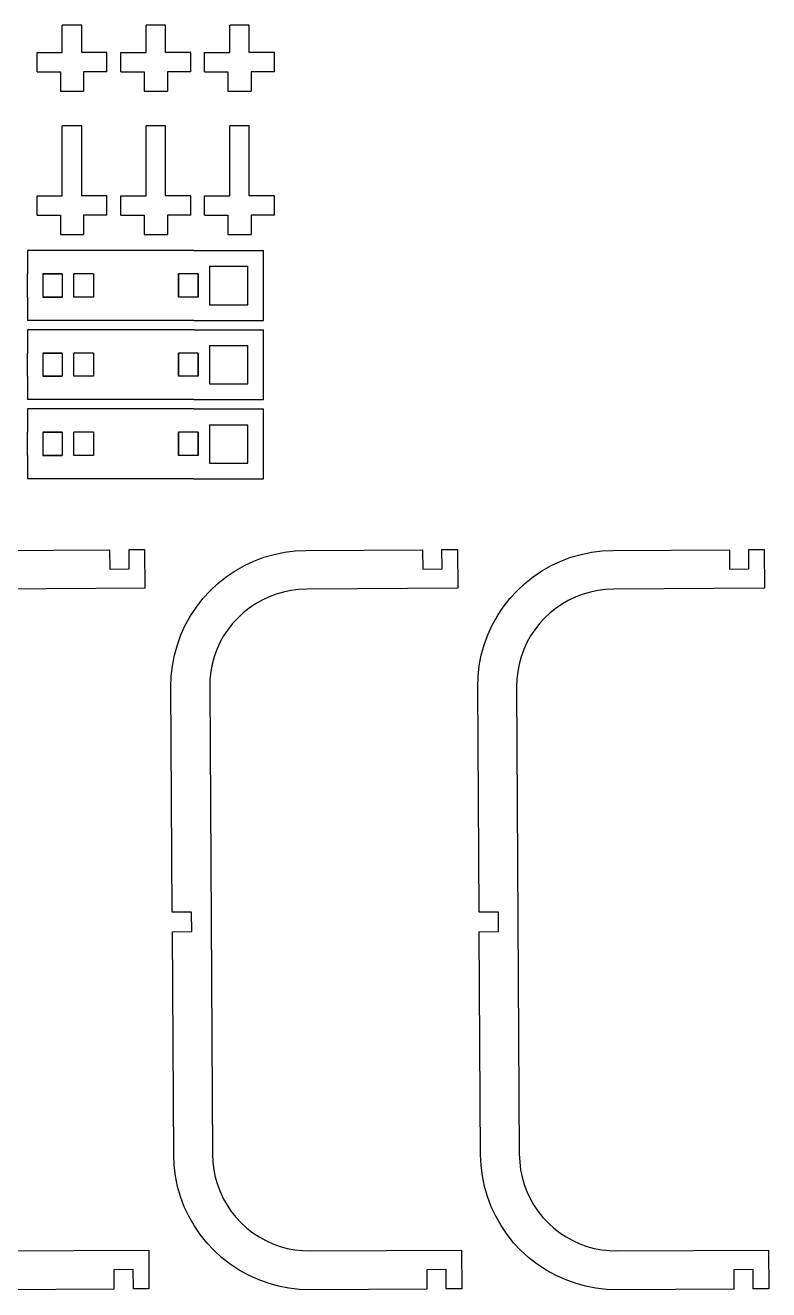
# Model space of a CAD drawing. Header units: millimetres. Extents: x 283 to 494, y -202 to 99.
# Drawn here: x 380.9 to 476.7, y -64.1 to 98.9 of the extents above; entities that cross this region are included whole.
import ezdxf

# ---------------------------------------------------------------- set-up
doc = ezdxf.new("R2010")
doc.units = ezdxf.units.MM
doc.header["$MEASUREMENT"] = 0
doc.layers.get('0').update_dxf_attribs({"linetype": 'CONTINUOUS'})
doc.layers.add('Layer 1', color=7, linetype='CONTINUOUS')

msp = doc.modelspace()

# ---------------------------------------------------------------- linework, layer by layer
at = {"color": 1}
for p, q in [((388.15, 98.92), (385.65, 98.92)), ((385.65, 95.42), (385.65, 98.92)), ((388.15, 98.92), (385.65, 98.92)), ((385.65, 95.42), (385.65, 98.92)), ((388.15, 95.42), (388.15, 98.92)), ((388.15, 95.42), (388.15, 98.92)), ((398.95, 98.92), (396.45, 98.92)), ((396.45, 95.42), (396.45, 98.92)), ((398.95, 98.92), (396.45, 98.92)), ((396.45, 95.42), (396.45, 98.92)), ((398.95, 95.42), (398.95, 98.92)), ((398.95, 95.42), (398.95, 98.92)), ((409.75, 98.92), (407.25, 98.92)), ((407.25, 95.42), (407.25, 98.92)), ((409.75, 98.92), (407.25, 98.92)), ((407.25, 95.42), (407.25, 98.92)), ((409.75, 95.42), (409.75, 98.92)), ((409.75, 95.42), (409.75, 98.92)), ((382.4, 92.92), (382.4, 95.42)), ((382.4, 95.42), (385.65, 95.42)), ((382.4, 92.92), (382.4, 95.42)), ((382.4, 95.42), (385.65, 95.42)), ((391.4, 95.42), (388.15, 95.42)), ((391.4, 95.42), (388.15, 95.42)), ((391.4, 92.92), (391.4, 95.42)), ((391.4, 92.92), (391.4, 95.42)), ((393.2, 92.92), (393.2, 95.42)), ((393.2, 95.42), (396.45, 95.42)), ((393.2, 92.92), (393.2, 95.42)), ((393.2, 95.42), (396.45, 95.42)), ((402.2, 95.42), (398.95, 95.42)), ((402.2, 95.42), (398.95, 95.42)), ((402.2, 92.92), (402.2, 95.42)), ((402.2, 92.92), (402.2, 95.42)), ((404, 92.92), (404, 95.42)), ((404, 95.42), (407.25, 95.42)), ((404, 92.92), (404, 95.42)), ((404, 95.42), (407.25, 95.42)), ((413, 95.42), (409.75, 95.42)), ((413, 95.42), (409.75, 95.42)), ((413, 92.92), (413, 95.42)), ((413, 92.92), (413, 95.42)), ((382.4, 92.92), (385.4, 92.92)), ((382.4, 92.92), (385.4, 92.92)), ((385.4, 92.92), (385.4, 90.42)), ((385.4, 92.92), (385.4, 90.42)), ((391.4, 92.92), (388.4, 92.92)), ((391.4, 92.92), (388.4, 92.92)), ((388.4, 92.92), (388.4, 90.42)), ((388.4, 92.92), (388.4, 90.42)), ((393.2, 92.92), (396.2, 92.92)), ((393.2, 92.92), (396.2, 92.92)), ((396.2, 92.92), (396.2, 90.42)), ((396.2, 92.92), (396.2, 90.42)), ((402.2, 92.92), (399.2, 92.92)), ((402.2, 92.92), (399.2, 92.92)), ((399.2, 92.92), (399.2, 90.42)), ((399.2, 92.92), (399.2, 90.42)), ((404, 92.92), (407, 92.92)), ((404, 92.92), (407, 92.92)), ((407, 92.92), (407, 90.42)), ((407, 92.92), (407, 90.42)), ((413, 92.92), (410, 92.92)), ((413, 92.92), (410, 92.92)), ((410, 92.92), (410, 90.42)), ((410, 92.92), (410, 90.42)), ((385.4, 90.42), (388.4, 90.42)), ((385.4, 90.42), (388.4, 90.42)), ((396.2, 90.42), (399.2, 90.42)), ((396.2, 90.42), (399.2, 90.42)), ((407, 90.42), (410, 90.42)), ((407, 90.42), (410, 90.42)), ((388.15, 85.95), (385.65, 85.95)), ((388.15, 85.95), (385.65, 85.95)), ((385.65, 76.95), (385.65, 85.95)), ((385.65, 76.95), (385.65, 85.95)), ((388.15, 76.95), (388.15, 85.95)), ((388.15, 76.95), (388.15, 85.95)), ((398.95, 85.95), (396.45, 85.95)), ((398.95, 85.95), (396.45, 85.95)), ((396.45, 76.95), (396.45, 85.95)), ((396.45, 76.95), (396.45, 85.95)), ((398.95, 76.95), (398.95, 85.95)), ((398.95, 76.95), (398.95, 85.95)), ((409.75, 85.95), (407.25, 85.95)), ((409.75, 85.95), (407.25, 85.95)), ((407.25, 76.95), (407.25, 85.95)), ((407.25, 76.95), (407.25, 85.95)), ((409.75, 76.95), (409.75, 85.95)), ((409.75, 76.95), (409.75, 85.95)), ((382.4, 74.45), (382.4, 76.95)), ((382.4, 74.45), (382.4, 76.95)), ((382.4, 76.95), (385.65, 76.95)), ((382.4, 76.95), (385.65, 76.95)), ((391.4, 76.95), (388.15, 76.95)), ((391.4, 76.95), (388.15, 76.95)), ((391.4, 74.45), (391.4, 76.95)), ((391.4, 74.45), (391.4, 76.95)), ((393.2, 74.45), (393.2, 76.95)), ((393.2, 74.45), (393.2, 76.95)), ((393.2, 76.95), (396.45, 76.95)), ((393.2, 76.95), (396.45, 76.95)), ((402.2, 76.95), (398.95, 76.95)), ((402.2, 76.95), (398.95, 76.95)), ((402.2, 74.45), (402.2, 76.95)), ((402.2, 74.45), (402.2, 76.95)), ((404, 74.45), (404, 76.95)), ((404, 74.45), (404, 76.95)), ((404, 76.95), (407.25, 76.95)), ((404, 76.95), (407.25, 76.95)), ((413, 76.95), (409.75, 76.95)), ((413, 76.95), (409.75, 76.95)), ((413, 74.45), (413, 76.95)), ((413, 74.45), (413, 76.95)), ((382.4, 74.45), (385.4, 74.45)), ((382.4, 74.45), (385.4, 74.45)), ((385.4, 74.45), (385.4, 71.95)), ((385.4, 74.45), (385.4, 71.95)), ((391.4, 74.45), (388.4, 74.45)), ((391.4, 74.45), (388.4, 74.45)), ((388.4, 74.45), (388.4, 71.95)), ((388.4, 74.45), (388.4, 71.95)), ((393.2, 74.45), (396.2, 74.45)), ((393.2, 74.45), (396.2, 74.45)), ((396.2, 74.45), (396.2, 71.95)), ((396.2, 74.45), (396.2, 71.95)), ((402.2, 74.45), (399.2, 74.45)), ((402.2, 74.45), (399.2, 74.45)), ((399.2, 74.45), (399.2, 71.95)), ((399.2, 74.45), (399.2, 71.95)), ((404, 74.45), (407, 74.45)), ((404, 74.45), (407, 74.45)), ((407, 74.45), (407, 71.95)), ((407, 74.45), (407, 71.95)), ((413, 74.45), (410, 74.45)), ((413, 74.45), (410, 74.45)), ((410, 74.45), (410, 71.95)), ((410, 74.45), (410, 71.95)), ((385.4, 71.95), (388.4, 71.95)), ((385.4, 71.95), (388.4, 71.95)), ((396.2, 71.95), (399.2, 71.95)), ((396.2, 71.95), (399.2, 71.95)), ((407, 71.95), (410, 71.95)), ((407, 71.95), (410, 71.95)), ((387.15, 69.87), (381.15, 69.87)), ((381.15, 69.87), (381.15, 66.87)), ((387.15, 69.87), (381.15, 69.87)), ((381.15, 69.87), (381.15, 66.87)), ((389.65, 69.87), (387.15, 69.87)), ((389.65, 69.87), (387.15, 69.87)), ((402.59, 69.87), (389.65, 69.87)), ((402.59, 69.87), (389.65, 69.87)), ((402.59, 69.87), (411.59, 69.87)), ((402.59, 69.87), (411.59, 69.87)), ((411.59, 60.87), (411.59, 69.87)), ((411.59, 60.87), (411.59, 69.87)), ((381.15, 63.87), (381.15, 66.87)), ((381.15, 63.87), (381.15, 66.87)), ((383.15, 66.87), (383.15, 63.87)), ((383.15, 66.87), (385.65, 66.87)), ((383.15, 66.87), (383.15, 63.87)), ((385.65, 66.87), (383.15, 66.87)), ((385.65, 66.87), (385.65, 63.87)), ((385.65, 66.87), (385.65, 63.87)), ((389.65, 66.87), (387.15, 66.87)), ((389.65, 66.87), (387.15, 66.87)), ((387.15, 63.87), (387.15, 66.87)), ((387.15, 63.87), (387.15, 66.87)), ((389.65, 66.87), (389.65, 63.87)), ((389.65, 66.87), (389.65, 63.87)), ((402.59, 66.87), (400.65, 66.87)), ((402.59, 66.87), (400.65, 66.87)), ((400.65, 66.87), (400.65, 63.87)), ((400.65, 63.87), (400.65, 66.87)), ((403.15, 66.87), (402.59, 66.87)), ((403.15, 66.87), (402.59, 66.87)), ((403.15, 63.87), (403.15, 66.87)), ((403.15, 66.87), (403.15, 63.87)), ((404.62, 67.85), (404.62, 62.9)), ((404.62, 67.85), (409.57, 67.85)), ((404.62, 67.85), (404.62, 62.9)), ((404.62, 67.85), (409.57, 67.85)), ((409.57, 62.9), (409.57, 67.85)), ((409.57, 62.9), (409.57, 67.85)), ((381.15, 63.87), (381.15, 60.87)), ((381.15, 63.87), (381.15, 60.87)), ((383.15, 63.87), (385.65, 63.87)), ((385.65, 63.87), (383.15, 63.87)), ((389.65, 63.87), (387.15, 63.87)), ((389.65, 63.87), (387.15, 63.87)), ((402.59, 63.87), (400.65, 63.87)), ((402.59, 63.87), (400.65, 63.87)), ((403.15, 63.87), (402.59, 63.87)), ((403.15, 63.87), (402.59, 63.87)), ((404.62, 62.9), (409.57, 62.9)), ((404.62, 62.9), (409.57, 62.9)), ((387.15, 60.87), (381.15, 60.87)), ((387.15, 60.87), (381.15, 60.87)), ((389.65, 60.87), (387.15, 60.87)), ((389.65, 60.87), (387.15, 60.87)), ((402.59, 60.87), (389.65, 60.87)), ((402.59, 60.87), (389.65, 60.87)), ((402.59, 60.87), (411.59, 60.87)), ((402.59, 60.87), (411.59, 60.87)), ((387.15, 59.67), (381.15, 59.67)), ((381.15, 59.67), (381.15, 56.67)), ((387.15, 59.67), (381.15, 59.67)), ((381.15, 59.67), (381.15, 56.67)), ((389.65, 59.67), (387.15, 59.67)), ((389.65, 59.67), (387.15, 59.67)), ((402.59, 59.67), (389.65, 59.67)), ((402.59, 59.67), (389.65, 59.67)), ((402.59, 59.67), (411.59, 59.67)), ((402.59, 59.67), (411.59, 59.67)), ((411.59, 50.67), (411.59, 59.67)), ((411.59, 50.67), (411.59, 59.67)), ((404.62, 57.64), (404.62, 52.69)), ((404.62, 57.64), (409.57, 57.64)), ((404.62, 57.64), (404.62, 52.69)), ((404.62, 57.64), (409.57, 57.64)), ((409.57, 52.69), (409.57, 57.64)), ((409.57, 52.69), (409.57, 57.64)), ((381.15, 53.67), (381.15, 56.67)), ((381.15, 53.67), (381.15, 56.67)), ((383.15, 56.67), (383.15, 53.67)), ((383.15, 56.67), (385.65, 56.67)), ((383.15, 56.67), (383.15, 53.67)), ((385.65, 56.67), (383.15, 56.67)), ((385.65, 56.67), (385.65, 53.67)), ((385.65, 56.67), (385.65, 53.67)), ((389.65, 56.67), (387.15, 56.67)), ((389.65, 56.67), (387.15, 56.67)), ((387.15, 53.67), (387.15, 56.67)), ((387.15, 53.67), (387.15, 56.67)), ((389.65, 56.67), (389.65, 53.67)), ((389.65, 56.67), (389.65, 53.67)), ((402.59, 56.67), (400.65, 56.67)), ((402.59, 56.67), (400.65, 56.67)), ((400.65, 56.67), (400.65, 53.67)), ((400.65, 53.67), (400.65, 56.67)), ((403.15, 56.67), (402.59, 56.67)), ((403.15, 56.67), (402.59, 56.67)), ((403.15, 53.67), (403.15, 56.67)), ((403.15, 56.67), (403.15, 53.67)), ((381.15, 53.67), (381.15, 50.67)), ((381.15, 53.67), (381.15, 50.67)), ((383.15, 53.67), (385.65, 53.67)), ((385.65, 53.67), (383.15, 53.67)), ((389.65, 53.67), (387.15, 53.67)), ((389.65, 53.67), (387.15, 53.67)), ((402.59, 53.67), (400.65, 53.67)), ((402.59, 53.67), (400.65, 53.67)), ((403.15, 53.67), (402.59, 53.67)), ((403.15, 53.67), (402.59, 53.67)), ((404.62, 52.69), (409.57, 52.69)), ((404.62, 52.69), (409.57, 52.69)), ((387.15, 50.67), (381.15, 50.67)), ((387.15, 50.67), (381.15, 50.67)), ((389.65, 50.67), (387.15, 50.67)), ((389.65, 50.67), (387.15, 50.67)), ((402.59, 50.67), (389.65, 50.67)), ((402.59, 50.67), (389.65, 50.67)), ((402.59, 50.67), (411.59, 50.67)), ((402.59, 50.67), (411.59, 50.67)), ((387.15, 49.46), (381.15, 49.46)), ((381.15, 49.46), (381.15, 46.46)), ((387.15, 49.46), (381.15, 49.46)), ((381.15, 49.46), (381.15, 46.46)), ((389.65, 49.46), (387.15, 49.46)), ((389.65, 49.46), (387.15, 49.46)), ((402.59, 49.46), (389.65, 49.46)), ((402.59, 49.46), (389.65, 49.46)), ((402.59, 49.46), (411.59, 49.46)), ((402.59, 49.46), (411.59, 49.46)), ((411.59, 40.46), (411.59, 49.46)), ((411.59, 40.46), (411.59, 49.46)), ((404.62, 47.43), (404.62, 42.48)), ((404.62, 47.43), (409.57, 47.43)), ((404.62, 47.43), (404.62, 42.48)), ((404.62, 47.43), (409.57, 47.43)), ((409.57, 42.48), (409.57, 47.43)), ((409.57, 42.48), (409.57, 47.43)), ((381.15, 43.46), (381.15, 46.46)), ((381.15, 43.46), (381.15, 46.46)), ((383.15, 46.46), (383.15, 43.46)), ((383.15, 46.46), (385.65, 46.46)), ((383.15, 46.46), (383.15, 43.46)), ((385.65, 46.46), (383.15, 46.46)), ((385.65, 46.46), (385.65, 43.46)), ((385.65, 46.46), (385.65, 43.46)), ((389.65, 46.46), (387.15, 46.46)), ((389.65, 46.46), (387.15, 46.46)), ((387.15, 43.46), (387.15, 46.46)), ((387.15, 43.46), (387.15, 46.46)), ((389.65, 46.46), (389.65, 43.46)), ((389.65, 46.46), (389.65, 43.46)), ((402.59, 46.46), (400.65, 46.46)), ((402.59, 46.46), (400.65, 46.46)), ((400.65, 46.46), (400.65, 43.46)), ((400.65, 43.46), (400.65, 46.46)), ((403.15, 46.46), (402.59, 46.46)), ((403.15, 46.46), (402.59, 46.46)), ((403.15, 43.46), (403.15, 46.46)), ((403.15, 46.46), (403.15, 43.46)), ((381.15, 43.46), (381.15, 40.46)), ((381.15, 43.46), (381.15, 40.46)), ((383.15, 43.46), (385.65, 43.46)), ((385.65, 43.46), (383.15, 43.46)), ((389.65, 43.46), (387.15, 43.46)), ((389.65, 43.46), (387.15, 43.46)), ((402.59, 43.46), (400.65, 43.46)), ((402.59, 43.46), (400.65, 43.46)), ((403.15, 43.46), (402.59, 43.46)), ((403.15, 43.46), (402.59, 43.46)), ((404.62, 42.48), (409.57, 42.48)), ((404.62, 42.48), (409.57, 42.48)), ((387.15, 40.46), (381.15, 40.46)), ((387.15, 40.46), (381.15, 40.46)), ((389.65, 40.46), (387.15, 40.46)), ((389.65, 40.46), (387.15, 40.46)), ((402.59, 40.46), (389.65, 40.46)), ((402.59, 40.46), (389.65, 40.46)), ((402.59, 40.46), (411.59, 40.46)), ((402.59, 40.46), (411.59, 40.46))]:
    msp.add_line(p, q, dxfattribs=at)
at = {"layer": 'Layer 1', "color": 1}
for p, q in [((376.7, 31.22), (391.75, 31.3)), ((391.75, 31.3), (391.77, 28.81)), ((394.25, 31.32), (396.25, 31.33)), ((394.27, 28.83), (394.25, 31.32)), ((396.25, 31.33), (396.28, 26.33)), ((412.97, 30.71), (414.31, 30.98)), ((414.31, 30.98), (415.68, 31.15)), ((415.68, 31.15), (417.05, 31.22)), ((417.05, 31.22), (432.1, 31.3)), ((432.1, 31.3), (432.12, 28.81)), ((434.6, 31.32), (436.6, 31.33)), ((434.62, 28.83), (434.6, 31.32)), ((436.6, 31.33), (436.63, 26.33)), ((452.54, 30.71), (453.89, 30.98)), ((453.89, 30.98), (455.25, 31.15)), ((455.25, 31.15), (456.62, 31.22)), ((456.62, 31.22), (471.68, 31.3)), ((471.68, 31.3), (471.69, 28.81)), ((474.18, 31.32), (476.17, 31.33)), ((474.19, 28.83), (474.18, 31.32)), ((476.17, 31.33), (476.2, 26.33)), ((409.12, 29.26), (410.36, 29.84)), ((410.36, 29.84), (411.65, 30.33)), ((411.65, 30.33), (412.97, 30.71)), ((448.69, 29.26), (449.93, 29.84)), ((449.93, 29.84), (451.22, 30.33)), ((451.22, 30.33), (452.54, 30.71)), ((391.77, 28.81), (394.27, 28.83)), ((405.71, 26.96), (406.78, 27.81)), ((406.78, 27.81), (407.92, 28.58)), ((407.92, 28.58), (409.12, 29.26)), ((432.12, 28.81), (434.62, 28.83)), ((445.28, 26.96), (446.36, 27.81)), ((446.36, 27.81), (447.49, 28.58)), ((447.49, 28.58), (448.69, 29.26)), ((471.69, 28.81), (474.19, 28.83)), ((396.28, 26.33), (376.83, 26.22)), ((404.7, 26.02), (405.71, 26.96)), ((416.1, 26.17), (415.12, 26.05)), ((417.18, 26.22), (416.1, 26.17)), ((436.63, 26.33), (417.18, 26.22)), ((444.28, 26.02), (445.28, 26.96)), ((455.67, 26.17), (454.7, 26.05)), ((456.75, 26.22), (455.67, 26.17)), ((476.2, 26.33), (456.75, 26.22)), ((402.93, 23.92), (403.78, 25)), ((403.78, 25), (404.7, 26.02)), ((411.41, 24.82), (410.56, 24.34)), ((412.3, 25.24), (411.41, 24.82)), ((413.22, 25.58), (412.3, 25.24)), ((414.16, 25.85), (413.22, 25.58)), ((415.12, 26.05), (414.16, 25.85)), ((442.51, 23.92), (443.35, 25)), ((443.35, 25), (444.28, 26.02)), ((450.98, 24.82), (450.13, 24.34)), ((451.87, 25.24), (450.98, 24.82)), ((452.79, 25.58), (451.87, 25.24)), ((453.74, 25.85), (452.79, 25.58)), ((454.7, 26.05), (453.74, 25.85)), ((402.18, 22.77), (402.93, 23.92)), ((408.98, 23.17), (408.26, 22.5)), ((409.74, 23.79), (408.98, 23.17)), ((410.56, 24.34), (409.74, 23.79)), ((441.75, 22.77), (442.51, 23.92)), ((448.55, 23.17), (447.83, 22.5)), ((449.32, 23.79), (448.55, 23.17)), ((450.13, 24.34), (449.32, 23.79)), ((400.94, 20.32), (401.51, 21.57)), ((401.51, 21.57), (402.18, 22.77)), ((407.6, 21.78), (407, 21)), ((408.26, 22.5), (407.6, 21.78)), ((440.52, 20.32), (441.09, 21.57)), ((441.09, 21.57), (441.75, 22.77)), ((447.17, 21.78), (446.57, 21)), ((447.83, 22.5), (447.17, 21.78)), ((400.48, 19.03), (400.94, 20.32)), ((406.45, 20.19), (405.98, 19.33)), ((407, 21), (406.45, 20.19)), ((440.05, 19.03), (440.52, 20.32)), ((446.03, 20.19), (445.55, 19.33)), ((446.57, 21), (446.03, 20.19)), ((400.11, 17.7), (400.48, 19.03)), ((405.57, 18.43), (405.24, 17.51)), ((405.98, 19.33), (405.57, 18.43)), ((439.68, 17.7), (440.05, 19.03)), ((445.15, 18.43), (444.81, 17.51)), ((445.55, 19.33), (445.15, 18.43)), ((399.7, 14.99), (399.85, 16.35)), ((399.85, 16.35), (400.11, 17.7)), ((404.98, 16.56), (404.79, 15.6)), ((405.24, 17.51), (404.98, 16.56)), ((439.27, 14.99), (439.42, 16.35)), ((439.42, 16.35), (439.68, 17.7)), ((444.55, 16.56), (444.37, 15.6)), ((444.81, 17.51), (444.55, 16.56)), ((399.65, 13.61), (399.7, 14.99)), ((404.79, 15.6), (404.68, 14.62)), ((439.22, 13.61), (439.27, 14.99)), ((444.37, 15.6), (444.26, 14.62)), ((399.82, -15.44), (399.65, 13.61)), ((404.68, 14.62), (404.65, 13.55)), ((404.65, 13.55), (405.01, -46.57)), ((439.4, -15.44), (439.22, 13.61)), ((444.26, 14.62), (444.22, 13.55)), ((444.22, 13.55), (444.58, -46.57)), ((402.32, -15.42), (399.82, -15.44)), ((402.34, -17.93), (402.32, -15.42)), ((441.9, -15.42), (439.4, -15.44)), ((441.91, -17.93), (441.9, -15.42)), ((399.84, -17.95), (402.34, -17.93)), ((400.01, -46.7), (399.84, -17.95)), ((439.41, -17.95), (441.91, -17.93)), ((439.58, -46.7), (439.41, -17.95)), ((400.07, -48.07), (400.01, -46.7)), ((405.01, -46.57), (405.05, -47.65)), ((439.65, -48.07), (439.58, -46.7)), ((444.58, -46.57), (444.63, -47.65)), ((400.24, -49.43), (400.07, -48.07)), ((405.05, -47.65), (405.18, -48.62)), ((405.18, -48.62), (405.37, -49.58)), ((439.82, -49.43), (439.65, -48.07)), ((444.63, -47.65), (444.75, -48.62)), ((444.75, -48.62), (444.95, -49.58)), ((400.52, -50.78), (400.24, -49.43)), ((405.37, -49.58), (405.64, -50.53)), ((405.64, -50.53), (405.99, -51.45)), ((440.09, -50.78), (439.82, -49.43)), ((444.95, -49.58), (445.22, -50.53)), ((445.22, -50.53), (445.56, -51.45)), ((400.9, -52.1), (400.52, -50.78)), ((401.38, -53.39), (400.9, -52.1)), ((405.99, -51.45), (406.41, -52.34)), ((440.47, -52.1), (440.09, -50.78)), ((440.96, -53.39), (440.47, -52.1)), ((445.56, -51.45), (445.98, -52.34)), ((401.96, -54.63), (401.38, -53.39)), ((406.41, -52.34), (406.89, -53.19)), ((406.89, -53.19), (407.44, -54)), ((441.54, -54.63), (440.96, -53.39)), ((445.98, -52.34), (446.46, -53.19)), ((446.46, -53.19), (447.01, -54)), ((402.64, -55.83), (401.96, -54.63)), ((407.44, -54), (408.05, -54.77)), ((408.05, -54.77), (408.72, -55.49)), ((442.22, -55.83), (441.54, -54.63)), ((447.01, -54), (447.63, -54.77)), ((447.63, -54.77), (448.3, -55.49)), ((403.41, -56.96), (402.64, -55.83)), ((404.27, -58.04), (403.41, -56.96)), ((408.72, -55.49), (409.45, -56.15)), ((409.45, -56.15), (410.22, -56.75)), ((410.22, -56.75), (411.04, -57.29)), ((442.99, -56.96), (442.22, -55.83)), ((443.84, -58.04), (442.99, -56.96)), ((448.3, -55.49), (449.02, -56.15)), ((449.02, -56.15), (449.8, -56.75)), ((449.8, -56.75), (450.61, -57.29)), ((405.21, -59.04), (404.27, -58.04)), ((411.04, -57.29), (411.9, -57.77)), ((411.9, -57.77), (412.79, -58.17)), ((412.79, -58.17), (413.72, -58.51)), ((413.72, -58.51), (414.66, -58.77)), ((444.78, -59.04), (443.84, -58.04)), ((450.61, -57.29), (451.47, -57.77)), ((451.47, -57.77), (452.37, -58.17)), ((452.37, -58.17), (453.29, -58.51)), ((453.29, -58.51), (454.24, -58.77)), ((377.33, -59.1), (396.79, -58.98)), ((396.79, -58.98), (396.81, -63.98)), ((406.22, -59.97), (405.21, -59.04)), ((407.31, -60.81), (406.22, -59.97)), ((414.66, -58.77), (415.63, -58.95)), ((415.63, -58.95), (416.6, -59.06)), ((416.6, -59.06), (417.68, -59.1)), ((417.68, -59.1), (437.14, -58.98)), ((437.14, -58.98), (437.16, -63.98)), ((445.8, -59.97), (444.78, -59.04)), ((446.88, -60.81), (445.8, -59.97)), ((454.24, -58.77), (455.2, -58.95)), ((455.2, -58.95), (456.18, -59.06)), ((456.18, -59.06), (457.25, -59.1)), ((457.25, -59.1), (476.71, -58.98)), ((476.71, -58.98), (476.74, -63.98)), ((394.8, -61.5), (392.3, -61.52)), ((392.3, -61.52), (392.31, -64.01)), ((394.81, -63.99), (394.8, -61.5)), ((408.45, -61.57), (407.31, -60.81)), ((409.66, -62.23), (408.45, -61.57)), ((435.15, -61.5), (432.65, -61.52)), ((432.65, -61.52), (432.66, -64.01)), ((435.16, -63.99), (435.15, -61.5)), ((448.03, -61.57), (446.88, -60.81)), ((449.23, -62.23), (448.03, -61.57)), ((474.72, -61.5), (472.22, -61.52)), ((472.22, -61.52), (472.24, -64.01)), ((474.74, -63.99), (474.72, -61.5)), ((410.91, -62.8), (409.66, -62.23)), ((412.2, -63.27), (410.91, -62.8)), ((413.52, -63.64), (412.2, -63.27)), ((450.48, -62.8), (449.23, -62.23)), ((451.77, -63.27), (450.48, -62.8)), ((453.1, -63.64), (451.77, -63.27)), ((392.31, -64.01), (377.26, -64.1)), ((396.81, -63.98), (394.81, -63.99)), ((414.87, -63.9), (413.52, -63.64)), ((416.24, -64.05), (414.87, -63.9)), ((417.61, -64.1), (416.24, -64.05)), ((432.66, -64.01), (417.61, -64.1)), ((437.16, -63.98), (435.16, -63.99)), ((454.45, -63.9), (453.1, -63.64)), ((455.81, -64.05), (454.45, -63.9)), ((457.19, -64.1), (455.81, -64.05)), ((472.24, -64.01), (457.19, -64.1)), ((476.74, -63.98), (474.74, -63.99))]:
    msp.add_line(p, q, dxfattribs=at)

doc.saveas('drawing.dxf')
